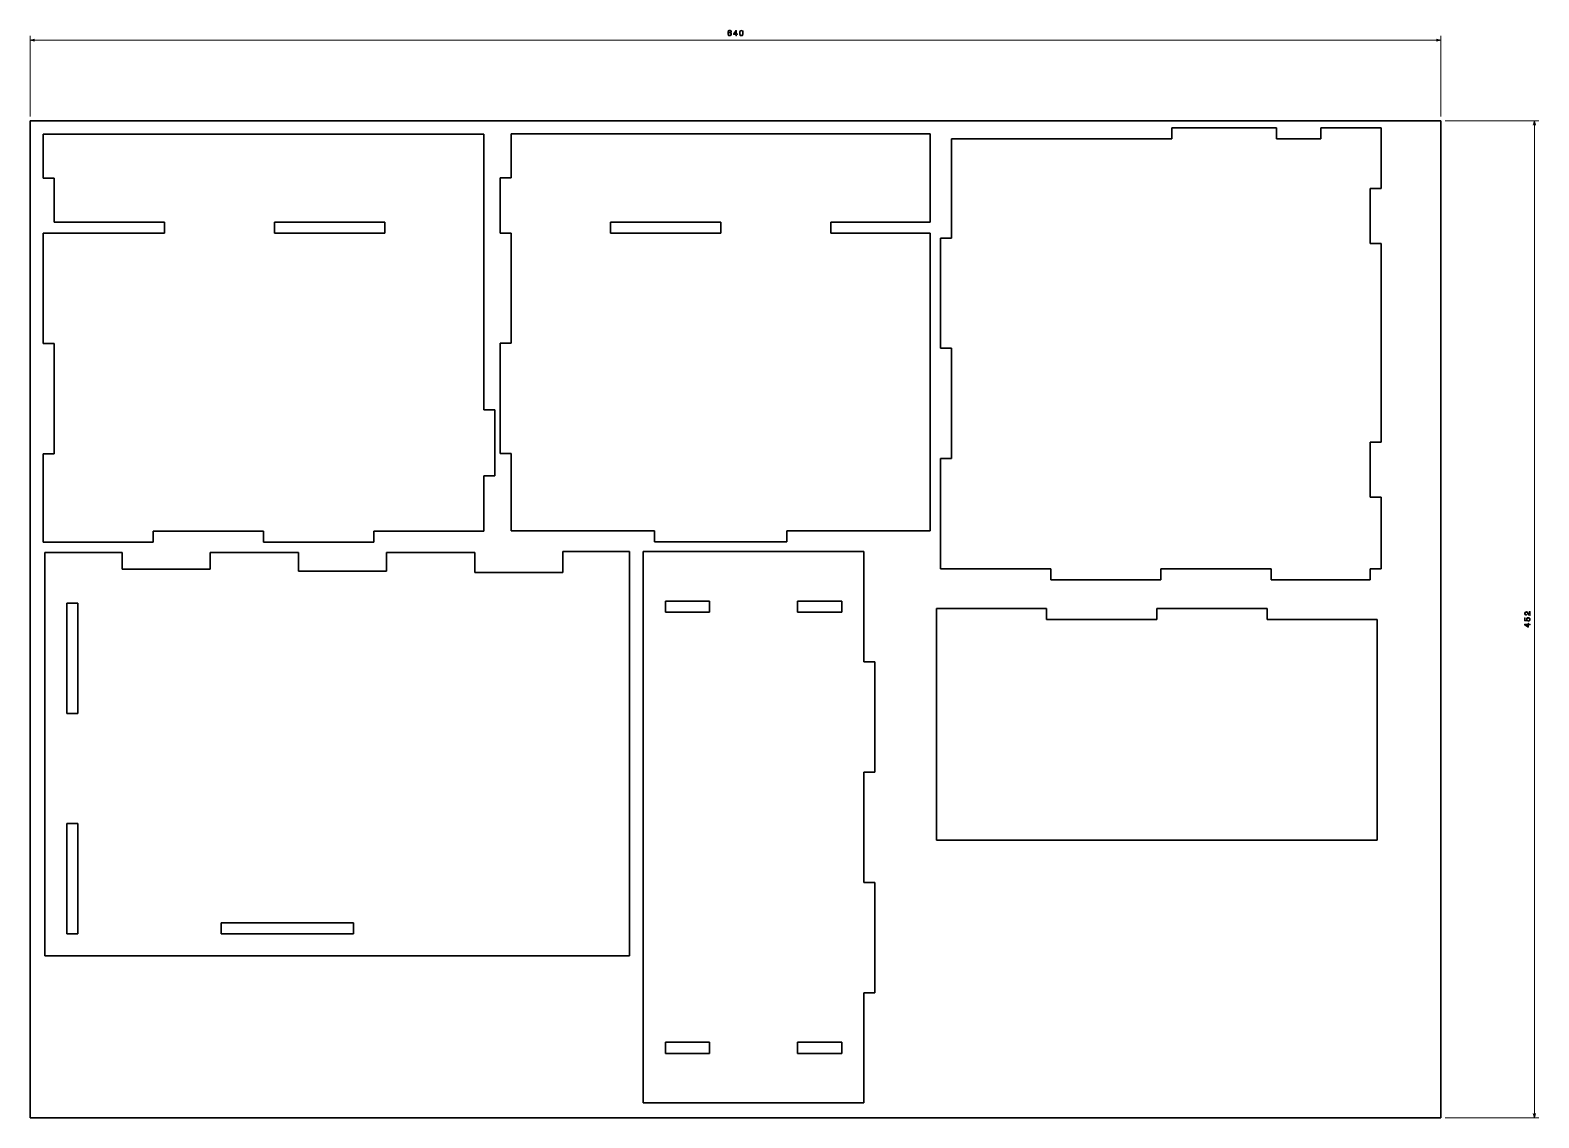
# Model space of a CAD drawing. Extents: x 99 to 783, y 62 to 555.
import ezdxf

# ---------------------------------------------------------------- set-up
doc = ezdxf.new("R2010")
doc.units = 0

msp = doc.modelspace()

# ---------------------------------------------------------------- linework, layer by layer
at = {"color": 7, "lineweight": 13}
for p, q in [((99.004669, 515.617432), (99.004669, 552.255554)), ((99.004669, 550.255554), (739.004639, 550.255554)), ((739.004639, 515.617432), (739.004639, 552.255554)), ((741.004639, 513.617432), (783.470459, 513.617432)), ((781.470459, 61.617401), (781.470459, 513.617432)), ((741.004639, 61.617401), (783.470459, 61.617401))]:
    msp.add_line(p, q, dxfattribs=at)
at = {"color": 7, "lineweight": 35}
for p, q in [((99.004669, 513.617432), (739.004639, 513.617432)), ((99.004669, 513.617432), (99.004669, 61.617401)), ((739.004639, 61.617401), (739.004639, 513.617432)), ((104.878159, 487.689575), (104.878159, 507.689575)), ((104.878159, 507.689575), (304.878174, 507.689575)), ((304.878174, 507.689575), (304.878174, 382.689575)), ((317.294891, 507.796356), (507.294891, 507.796356)), ((317.294891, 487.796356), (317.294891, 507.796356)), ((507.294891, 507.796356), (507.294891, 467.796356)), ((617.013062, 510.539948), (664.513062, 510.539948)), ((684.513062, 510.539948), (712.013062, 510.539948)), ((712.013062, 510.539948), (712.013062, 483.039948)), ((517.013062, 505.539948), (617.013062, 505.539948)), ((517.013062, 460.539948), (517.013062, 505.539948)), ((664.513062, 505.539948), (684.513062, 505.539948)), ((109.878159, 487.689575), (109.878159, 467.689575)), ((312.294891, 462.796356), (312.294891, 487.796356)), ((707.013062, 483.039948), (707.013062, 458.039948)), ((159.878143, 467.689575), (109.878159, 467.689575)), ((259.878174, 467.689575), (209.878159, 467.689575)), ((362.294891, 467.796356), (412.294891, 467.796356)), ((462.294891, 467.796356), (507.294891, 467.796356)), ((104.878159, 412.689575), (104.878159, 462.689575)), ((104.878159, 462.689575), (159.878143, 462.689575)), ((209.878159, 462.689575), (259.878174, 462.689575)), ((317.294891, 462.796356), (317.294891, 412.796356)), ((412.294891, 462.796356), (362.294891, 462.796356)), ((507.294891, 462.796356), (462.294891, 462.796356)), ((507.294891, 327.796356), (507.294891, 462.796356)), ((512.013062, 410.539948), (512.013062, 460.539948)), ((712.013062, 458.039948), (712.013062, 408.039948)), ((109.878159, 412.689575), (109.878159, 362.689575)), ((312.294891, 362.796356), (312.294891, 412.796356)), ((517.013062, 360.539948), (517.013062, 410.539948)), ((712.013062, 408.039948), (712.013062, 368.039948)), ((309.878174, 352.689575), (309.878174, 382.689575)), ((317.294891, 327.796356), (317.294891, 362.796356)), ((707.013062, 368.039948), (707.013062, 343.039948)), ((104.878159, 362.689575), (104.878159, 322.689575)), ((512.013062, 310.539948), (512.013062, 360.539948)), ((304.878174, 327.689575), (304.878174, 352.689575)), ((712.013062, 343.039948), (712.013062, 310.539948)), ((154.878143, 322.689575), (104.878159, 322.689575)), ((204.878143, 327.689575), (154.878143, 327.689575)), ((254.878159, 322.689575), (204.878143, 322.689575)), ((304.878174, 327.689575), (254.878159, 327.689575)), ((382.294891, 327.796356), (317.294891, 327.796356)), ((442.294891, 322.796356), (382.294891, 322.796356)), ((507.294891, 327.796356), (442.294891, 327.796356)), ((105.684013, 317.908386), (105.684013, 135.009201)), ((105.684013, 317.908386), (140.684021, 317.908386)), ((180.684021, 317.908386), (220.684021, 317.908386)), ((260.684021, 317.908386), (300.684021, 317.908386)), ((340.684021, 318.469971), (370.960052, 318.469971)), ((370.960052, 318.469971), (370.960052, 135.009201)), ((477.18692, 318.350006), (377.18692, 318.350006)), ((377.18692, 318.350006), (377.18692, 68.350014)), ((477.18692, 268.350006), (477.18692, 318.350006)), ((140.684021, 310.43457), (180.684021, 310.43457)), ((220.684021, 309.470337), (260.684021, 309.470337)), ((300.684021, 308.827515), (340.684021, 308.827515)), ((562.013062, 310.539948), (512.013062, 310.539948)), ((662.013062, 310.539948), (612.013062, 310.539948)), ((612.013062, 305.539948), (562.013062, 305.539948)), ((707.013062, 305.539948), (662.013062, 305.539948)), ((115.684013, 295.009216), (115.684013, 245.009201)), ((120.684013, 245.009201), (120.684013, 295.009216)), ((407.18692, 295.850006), (387.18692, 295.850006)), ((467.18692, 295.850006), (447.18692, 295.850006)), ((387.18692, 290.850006), (407.18692, 290.850006)), ((447.18692, 290.850006), (467.18692, 290.850006)), ((510.159058, 292.52063), (560.159058, 292.52063)), ((510.159058, 187.520615), (510.159058, 292.52063)), ((560.159058, 287.52063), (610.159058, 287.52063)), ((610.159058, 292.52063), (660.159058, 292.52063)), ((660.159058, 287.52063), (710.159058, 287.52063)), ((710.159058, 287.52063), (710.159058, 187.520615)), ((482.18692, 218.350021), (482.18692, 268.350006)), ((477.18692, 168.350021), (477.18692, 218.350021)), ((115.684013, 195.009201), (115.684013, 145.009201)), ((120.684013, 145.009201), (120.684013, 195.009201)), ((710.159058, 187.520615), (510.159058, 187.520615)), ((482.18692, 118.350014), (482.18692, 168.350021)), ((245.684021, 150.009201), (185.684021, 150.009201)), ((185.684021, 145.009201), (245.684021, 145.009201)), ((370.960052, 135.009201), (105.684013, 135.009201)), ((477.18692, 68.350014), (477.18692, 118.350014)), ((407.18692, 95.850029), (387.18692, 95.850029)), ((467.18692, 95.850029), (447.18692, 95.850029)), ((387.18692, 90.850029), (407.18692, 90.850029)), ((447.18692, 90.850029), (467.18692, 90.850029)), ((739.004639, 61.617401), (99.004669, 61.617401)), ((377.18692, 68.350014), (477.18692, 68.350014))]:
    msp.add_line(p, q, dxfattribs=at)
at = {"color": 7, "lineweight": 35, "ltscale": 0.125}
for p, q in [((617.013062, 510.539948), (617.013062, 505.539948)), ((664.513062, 510.539948), (664.513062, 505.539948)), ((684.513062, 510.539948), (684.513062, 505.539948)), ((104.878159, 487.689575), (109.878159, 487.689575)), ((312.294891, 487.796356), (317.294891, 487.796356)), ((712.013062, 483.039948), (707.013062, 483.039948)), ((159.878143, 462.689575), (159.878143, 467.689575)), ((209.878159, 467.689575), (209.878159, 462.689575)), ((259.878174, 462.689575), (259.878174, 467.689575)), ((362.294891, 462.796356), (362.294891, 467.796356)), ((412.294891, 467.796356), (412.294891, 462.796356)), ((462.294891, 462.796356), (462.294891, 467.796356)), ((312.294891, 462.796356), (317.294891, 462.796356)), ((512.013062, 460.539948), (517.013062, 460.539948)), ((712.013062, 458.039948), (707.013062, 458.039948)), ((104.878159, 412.689575), (109.878159, 412.689575)), ((317.294891, 412.796356), (312.294891, 412.796356)), ((512.013062, 410.539948), (517.013062, 410.539948)), ((304.878174, 382.689575), (309.878174, 382.689575)), ((317.294891, 362.796356), (312.294891, 362.796356)), ((712.013062, 368.039948), (707.013062, 368.039948)), ((109.878159, 362.689575), (104.878159, 362.689575)), ((512.013062, 360.539948), (517.013062, 360.539948)), ((309.878174, 352.689575), (304.878174, 352.689575)), ((712.013062, 343.039948), (707.013062, 343.039948)), ((154.878143, 322.689575), (154.878143, 327.689575)), ((204.878143, 322.689575), (204.878143, 327.689575)), ((254.878159, 322.689575), (254.878159, 327.689575)), ((382.294891, 322.796356), (382.294891, 327.796356)), ((442.294891, 322.796356), (442.294891, 327.796356)), ((562.013062, 305.539948), (562.013062, 310.539948)), ((612.013062, 305.539948), (612.013062, 310.539948)), ((662.013062, 305.539948), (662.013062, 310.539948)), ((707.013062, 310.539948), (707.013062, 305.539948)), ((712.013062, 310.539948), (707.013062, 310.539948)), ((120.684013, 295.009216), (115.684013, 295.009216)), ((387.18692, 295.850006), (387.18692, 290.850006)), ((407.18692, 290.850006), (407.18692, 295.850006)), ((447.18692, 295.850006), (447.18692, 290.850006)), ((467.18692, 290.850006), (467.18692, 295.850006)), ((560.159058, 292.52063), (560.159058, 287.52063)), ((610.159058, 292.52063), (610.159058, 287.52063)), ((660.159058, 292.52063), (660.159058, 287.52063)), ((482.18692, 268.350006), (477.18692, 268.350006)), ((115.684013, 245.009201), (120.684013, 245.009201)), ((482.18692, 218.350021), (477.18692, 218.350021)), ((120.684013, 195.009201), (115.684013, 195.009201)), ((482.18692, 168.350021), (477.18692, 168.350021)), ((115.684013, 145.009201), (120.684013, 145.009201)), ((185.684021, 150.009201), (185.684021, 145.009201)), ((245.684021, 145.009201), (245.684021, 150.009201)), ((482.18692, 118.350014), (477.18692, 118.350014)), ((387.18692, 95.850029), (387.18692, 90.850029)), ((407.18692, 90.850029), (407.18692, 95.850029)), ((447.18692, 95.850029), (447.18692, 90.850029)), ((467.18692, 90.850029), (467.18692, 95.850029))]:
    msp.add_line(p, q, dxfattribs=at)
at = {"color": 7, "lineweight": 35, "ltscale": 0.186845}
for p, q in [((140.684021, 317.908386), (140.684021, 310.43457)), ((180.684021, 310.43457), (180.684021, 317.908386))]:
    msp.add_line(p, q, dxfattribs=at)
at = {"color": 7, "lineweight": 35, "ltscale": 0.210951}
for p, q in [((220.684021, 317.908386), (220.684021, 309.470337)), ((260.684021, 309.470337), (260.684021, 317.908386))]:
    msp.add_line(p, q, dxfattribs=at)
at = {"color": 7, "lineweight": 35, "ltscale": 0.227022}
msp.add_line((300.684021, 317.908386), (300.684021, 308.827515), dxfattribs=at)
at = {"color": 7, "lineweight": 35, "ltscale": 0.241061}
msp.add_line((340.684021, 308.827515), (340.684021, 318.469971), dxfattribs=at)
at = {"color": 7, "lineweight": 13}
for points in [[(417.200653, 554.081909), (417.132202, 554.373718), (416.973694, 554.589844), (416.72876, 554.726746), (416.411743, 554.77356), (416.199219, 554.748352), (416.015503, 554.679932), (415.853394, 554.568237), (415.716492, 554.409729), (415.608429, 554.211609), (415.529175, 553.970276), (415.47876, 553.685669), (415.464325, 553.365051), (415.521973, 552.853516), (415.698486, 552.482483), (415.983063, 552.259155), (416.372131, 552.183533), (416.721527, 552.248352), (416.988098, 552.417664), (417.161011, 552.684204), (417.22226, 553.022827), (417.161011, 553.365051), (416.995331, 553.628052), (416.739563, 553.793762), (416.422546, 553.851379), (416.080322, 553.779358), (415.824554, 553.573975), (415.878601, 553.970276), (415.993866, 554.254822), (416.17038, 554.424133), (416.415344, 554.48175), (416.595459, 554.452942), (416.732361, 554.377319), (416.822418, 554.251221), (416.869232, 554.081909)], [(419.202789, 552.255554), (419.527008, 552.255554), (419.527008, 552.875122), (419.883636, 552.875122), (419.883636, 553.16333), (419.527008, 553.16333), (419.527008, 554.701538), (419.199188, 554.701538), (418.104095, 553.192139), (418.104095, 552.875122), (419.202789, 552.875122)], [(420.805084, 553.476746), (420.859131, 552.911194), (421.028442, 552.50769), (421.298615, 552.262756), (421.673248, 552.183533), (422.044281, 552.262756), (422.314453, 552.50769), (422.480164, 552.911194), (422.537811, 553.476746), (422.480164, 554.038696), (422.411713, 554.262024), (422.314453, 554.44574), (422.044281, 554.690735), (421.673248, 554.77356), (421.298615, 554.690735), (421.028442, 554.442139), (420.859131, 554.038696)], [(421.150909, 553.476746), (421.179749, 553.912598), (421.269806, 554.226013), (421.431885, 554.409729), (421.673248, 554.474548), (421.911011, 554.409729), (422.07312, 554.226013), (422.163177, 553.912598), (422.191986, 553.476746), (422.163177, 553.037231), (422.07312, 552.723877), (421.911011, 552.540161), (421.673248, 552.478882), (421.431885, 552.540161), (421.269806, 552.723877), (421.179749, 553.037231)], [(416.872833, 553.019226), (416.833221, 552.792297), (416.732361, 552.619385), (416.570251, 552.504089), (416.36853, 552.468079), (416.155975, 552.504089), (415.993866, 552.615784), (415.889404, 552.788696), (415.856995, 553.015625), (415.893005, 553.239014), (415.993866, 553.408264), (416.159576, 553.516357), (416.382935, 553.555969), (416.577454, 553.516357), (416.732361, 553.411865), (416.833221, 553.242615)], [(418.406677, 553.16333), (419.202789, 554.28363), (419.202789, 553.16333)], [(779.470459, 289.407013), (779.470459, 291.125336), (779.160645, 291.125336), (779.160645, 289.767242), (778.991333, 289.842896), (778.850891, 289.972595), (778.595093, 290.372437), (778.487, 290.584961), (778.332153, 290.822723), (778.152039, 290.992035), (777.939453, 291.089294), (777.69812, 291.125336), (777.395508, 291.064087), (777.157776, 290.894775), (777.00647, 290.635406), (776.952454, 290.300385), (777.013672, 289.954559), (777.182983, 289.691589), (777.453186, 289.522308), (777.809814, 289.464661), (777.860229, 289.464661), (777.860229, 289.79248), (777.831421, 289.79248), (777.586426, 289.82489), (777.406311, 289.92215), (777.291077, 290.077057), (777.251465, 290.282379), (777.287476, 290.491302), (777.377502, 290.64621), (777.518005, 290.74707), (777.694519, 290.783112), (777.860229, 290.757874), (778.000732, 290.689453), (778.123169, 290.574158), (778.231262, 290.41568), (778.346558, 290.203125), (778.569885, 289.850098), (778.807617, 289.601532), (779.095825, 289.453857), (779.459656, 289.407013)], [(778.81842, 286.72403), (779.113831, 286.803284), (779.34436, 286.979797), (779.488464, 287.239166), (779.54248, 287.570587), (779.477661, 287.934418), (779.301147, 288.218994), (779.020142, 288.399109), (778.659912, 288.46756), (778.324951, 288.406311), (778.061951, 288.233398), (777.892639, 287.963226), (777.831421, 287.6138), (777.874634, 287.343628), (777.99353, 287.134705), (777.319885, 287.235565), (777.319885, 288.330658), (777.024475, 288.330658), (777.024475, 286.994202), (778.350159, 286.796082), (778.350159, 287.084259), (778.180847, 287.293213), (778.119568, 287.559753), (778.159241, 287.790314), (778.274475, 287.966827), (778.450989, 288.078491), (778.677979, 288.118134), (778.904907, 288.078491), (779.081421, 287.963226), (779.193054, 287.786713), (779.232727, 287.559753), (779.20752, 287.368835), (779.124634, 287.221161), (778.994934, 287.113068), (778.81842, 287.059052)], [(779.470459, 285.146942), (779.470459, 285.471161), (778.850891, 285.471161), (778.850891, 285.827789), (778.562683, 285.827789), (778.562683, 285.471161), (777.024475, 285.471161), (777.024475, 285.143341), (778.533875, 284.048248), (778.850891, 284.048248), (778.850891, 285.146942)], [(778.562683, 284.35083), (777.442383, 285.146942), (778.562683, 285.146942)]]:
    msp.add_lwpolyline(points, close=True, dxfattribs=at)
for points in [[(100.936523, 550.773193), (99.004669, 550.255554), (100.936523, 549.737915)], [(737.072815, 549.737915), (739.004639, 550.255554), (737.072815, 550.773193)], [(781.988098, 511.685547), (781.470459, 513.617432), (780.95282, 511.685547)], [(780.95282, 63.549252), (781.470459, 61.617401), (781.988098, 63.549252)]]:
    msp.add_lwpolyline(points, dxfattribs=at)

doc.saveas('drawing.dxf')
